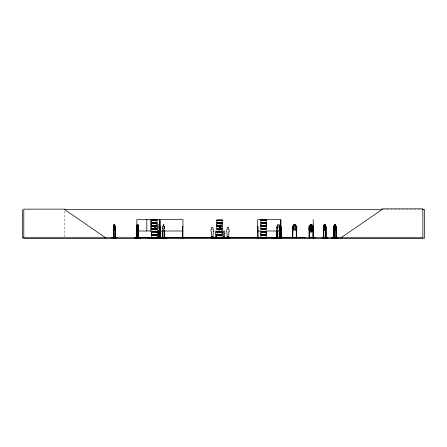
<?xml version="1.0" encoding="UTF-8"?>
<svg xmlns="http://www.w3.org/2000/svg" width="447" height="447" viewBox="0 0 447 447"><rect width="100%" height="100%" fill="white"/><g stroke="black" fill="none" stroke-linecap="round" stroke-linejoin="round"><path stroke-width="0.34" stroke-dasharray="2.23 1.68" d="M277.151 226.433L277.084 229.875M158.009 226.528L158.048 229.875L157.595 229.831M219.963 236.575L220.242 236.664M278.09 224.986L277.794 227.322L278.397 228.02L278.716 226.528L278.397 224.986L278.056 224.986M278.71 224.752L277.755 224.752L277.324 226.528L277.324 227.881L278.112 229.345L278.559 228.953M220.164 236.519L220.013 236.67M220.27 228.02L220.511 227.322M163.434 224.701L162.753 226.528L162.73 228.316L163.39 230.121L164.099 230.121C165.004 228.434 165.016 226.428 164.06 224.701M164.06 230.121L164.742 228.3M155.014 226.528L155.707 224.752M219.086 226.512L219.84 224.701M164.412 227.881L163.988 228.953L163.552 228.953L163.116 227.881L163.44 224.752L164.094 224.752L164.384 229.875M277.788 224.752L276.866 226.528L276.833 229.875M158.422 228.3L157.405 229.635L158.467 228.316M156.836 228.953L157.73 227.881L157.73 226.528M382.526 209.677L421.89 209.677M157.595 224.701L158.562 224.701M164.099 224.701L163.39 224.701L162.73 226.512L162.803 229.875M219.795 224.701L220.561 224.701M278.727 224.701L277.738 224.701C276.414 226.333 276.425 228.49 277.788 230.076M157.607 224.752L158.54 224.752M157.595 224.986L158.065 224.986L158.54 226.528M162.954 226.366L162.937 229.875M164.552 226.366L164.563 229.875M277.101 226.506L276.721 226.528L276.721 229.875M162.971 226.528L162.624 226.528L162.624 229.875M164.384 226.528L164.742 226.528L164.697 229.875M157.595 226.791L158.065 226.791M155.763 227.411L154.293 227.411L154.293 228.316M157.73 227.411L158.411 227.411M276.833 227.411L278.671 227.411M157.595 228.02L158.065 228.02M162.792 228.3L163.434 230.121M157.378 228.953L158.311 228.953M157.595 230.121L158.562 230.121M278.727 230.121L277.738 230.121L276.833 228.3M221.248 226.528L220.55 224.752L219.807 224.752L219.46 227.881M219.812 227.322L220.041 228.02M276.972 226.528L276.972 229.875M221.248 227.115L221.248 229.205M221.181 228.534L221.181 230.546M221.053 228.534L221.053 230.546M220.857 226.528L220.857 227.881M219.477 227.193L219.477 229.205M219.281 228.534L219.348 230.546M219.147 226.528L219.125 228.316M219.153 228.534L219.153 230.546M164.518 226.528L164.518 229.875M155.69 227.115L155.69 228.316M155.752 228.534L155.752 230.546M155.014 227.411L155.014 227.881M154.785 228.534L154.751 230.546M154.416 227.193L154.377 230.546M64.826 211.051L64.826 237.228M218.689 230.769A1.425 1.425 0 0 1 218.885 230.06M219.404 227.998A0.71 0.71 0 0 1 219.762 227.383M220.472 227.383A0.71 0.71 0 0 1 220.829 227.998M163.658 224.986C162.725 228.747 164.814 228.735 163.87 224.986L163.613 224.986M158.467 226.512L157.433 225.154L158.456 226.512"/><path stroke-width="0.67" d="M156.981 234.753L151.65 234.753L151.656 233.446M151.65 225.791L151.65 223.176L156.981 223.176L156.975 225.791L151.65 225.791L151.656 224.483M156.975 224.483L156.975 223.176M216.817 225.791L216.817 223.176L222.142 223.176L222.137 225.791L216.817 225.791L216.823 224.483M222.137 233.446L222.137 232.133L216.817 232.133M222.137 224.483L222.137 223.176M260.903 234.753L260.903 232.133L266.233 232.133L266.228 234.753L260.903 234.753L260.908 233.446M260.903 225.791L260.903 223.176L266.233 223.176L266.228 225.791L260.903 225.791L260.908 224.483M266.228 233.446L266.228 232.133M266.228 224.483L266.228 223.176M283.174 237.703L274.341 237.916M315.426 237.703L309.536 237.62M279.839 237.916L279.788 226.389L279.772 237.916M113.661 226.433L113.622 237.916M136.955 226.433L136.916 237.916M138.436 226.433L138.363 237.916L138.335 237.502M323.717 237.916L323.611 226.517M325.707 226.445L325.679 237.916M333.982 237.916L333.881 226.517M335.976 226.445L335.971 237.916L335.943 237.502L336.351 237.502L336.345 237.916M309.106 226.528L309.531 226.389L309.492 237.916M279.861 226.528L280.04 224.752L280.448 224.752L280.347 228.953L279.861 227.881M212.191 236.664L212.347 236.413M227.881 236.698L227.92 236.396L227.959 236.698M137.57 224.986C136.704 228.741 138.643 228.73 137.771 224.986L137.525 224.986M151.6 228.903L156.986 228.953M151.639 237.91L151.65 235.278L156.981 235.278L156.981 237.804L151.628 237.815M260.852 228.903L266.239 228.981M260.88 237.899L266.239 237.81L266.233 235.278L260.903 235.278L260.903 237.804M137.369 224.752L137.067 227.881L137.469 228.953L137.872 228.953L138.274 226.528L137.972 224.752L137.33 224.752M111.409 237.703L117.131 237.703M115.265 237.882L115.304 226.512L114.65 224.701M134.692 237.888L140.425 237.703L134.703 237.687M138.469 237.91L138.531 226.528M138.553 237.882L138.548 237.502M164.451 237.91L164.518 230.546M164.546 237.882L164.563 230.546M280.068 229.272L280.001 237.916L279.973 226.528L279.677 226.528L280.079 224.701M279.666 226.512L280.034 230.121L280.453 230.121L280.766 228.3M280.453 230.121L280.822 228.316M220.924 237.899L220.606 237.564M221.025 237.882L221.058 237.502L221.204 237.81M323.835 237.916L323.829 226.528L324.243 224.752L325.109 224.752M334.077 237.916L334.093 226.528L334.507 224.752L335.373 224.752M321.751 237.703L327.763 237.882M332.015 237.882L338.044 237.888L332.004 237.888M332.02 237.703L338.027 237.703M113.409 237.916L113.454 226.512L114.024 224.701L114.689 224.701M113.454 226.512L114.069 224.701M114.65 230.121L115.281 228.3L115.265 226.512M159.752 237.502L159.68 237.916L159.624 219.606L136.838 219.606L136.782 237.916L136.704 226.512L137.318 224.701L137.983 224.701M136.765 226.528L137.358 224.701M137.939 230.121L138.576 228.3L138.598 226.512L137.939 224.701M310.492 224.752L309.793 226.528L309.793 227.881L310.732 228.953L311.665 228.953L312.587 227.881L312.587 226.528L311.894 224.752L310.492 224.752L309.089 226.528L309.045 230.127L310.469 231.932L311.917 231.932L313.341 230.127M310.492 226.556L309.793 228.333L309.793 229.691L310.732 230.764L311.665 230.764L312.587 229.691L312.587 228.333L311.894 226.556L310.492 226.556L309.089 228.333L310.469 230.121L311.917 230.121L313.341 228.316L311.917 226.512L311.419 224.986L310.956 224.986L310.497 226.528L310.497 227.322L310.956 228.02L311.419 228.02L311.9 226.528L310.469 226.512L309.045 228.316M154.662 237.91L154.696 237.502M296.4 226.484L296.724 226.528M152.069 237.564L136.559 237.502L136.553 237.916L136.598 226.528L136.927 226.528M160.099 237.882L160.127 237.502M323.46 237.916L323.427 226.512L324.265 224.701M324.265 230.121C323.097 228.484 322.98 226.389 324.282 224.752M325.086 230.121L325.897 228.3M334.535 224.701C333.384 226.389 333.289 228.467 334.546 230.076M334.546 224.752L333.719 226.528L333.725 237.916L333.719 237.502L334.105 237.502L334.099 237.916M335.339 230.076L336.228 228.316L335.351 230.121M158.065 232.004L158.54 231.3M159.238 230.998L158.54 231.887L157.137 231.887M159.277 231.026L158.562 231.932L157.115 231.932M159.238 233.172L158.562 234.105L157.115 234.105M295.333 230.076L296.735 228.3L296.78 226.512L295.355 224.701L293.908 224.701L292.483 226.512L292.494 237.916M296.78 228.316L295.355 230.121L293.908 230.121L292.483 228.316L293.93 230.076M159.233 231.864L158.311 232.937L157.378 232.937L156.752 232.222M211.403 237.58L211.241 236.988L211.241 237.731L211.654 237.804M212.845 237.91L213.375 237.731L213.375 236.988L213.208 237.58M213.219 237.91L213.543 237.893L211.124 237.91M215.426 237.91L215.499 237.296L215.61 237.692M215.666 237.905L224.824 237.91M216.784 237.893L216.924 237.296L216.812 237.692M219.047 237.575L218.935 237.905M219.131 237.502L219.159 237.916L219.259 237.502M219.348 237.905L219.622 237.681M221.014 237.893L221.371 237.502M224.467 237.838L224.735 237.29L224.623 237.687M226.741 237.899L226.858 236.977L227.02 237.569M227.434 237.893L226.858 237.72L229.16 237.888L228.462 237.899M340.804 237.916L381.839 209.677L381.839 208.844L422.868 208.844L422.868 237.916L22.35 237.916L22.35 209.677M223.399 237.91L215.499 237.692M155.645 237.888L155.707 237.502M159.987 237.502L159.953 237.916L159.791 219.606M312.934 226.506L313.364 226.528M64.301 209.677L382.051 209.677M422.555 209.677L424.65 209.677L424.65 238.156L23.792 238.156L23.792 209.14L64.826 209.14L64.826 209.677L105.855 237.916M151.65 220.019L156.986 220.019M216.812 220.019L222.148 220.019M260.897 220.019L266.239 220.019M260.897 220.114L266.239 220.125L266.228 222.651L260.903 222.651L260.903 220.125M151.656 220.282L156.975 220.282M216.823 220.282L222.137 220.282M260.908 220.282L266.228 220.282M151.617 222.829L157.02 222.829M216.778 222.829L222.181 222.829M260.869 222.829L266.272 222.829M151.617 222.992L157.02 222.992M216.778 222.992L222.181 222.992M260.869 222.992L266.272 222.992M280.034 224.701L280.453 224.701L280.811 226.528L280.822 237.916L280.856 229.205M324.231 224.701L325.12 224.701M334.496 224.701L335.39 224.701M280.325 224.986L280.163 228.02L280.28 224.986M324.829 224.986L324.516 224.986L324.248 226.528L324.516 228.02L325.07 227.322L324.79 224.986M335.094 224.986L334.781 224.986L334.512 226.528L334.781 228.02L335.339 227.322L335.06 224.986M151.617 225.975L157.02 225.975M216.778 225.975L222.181 225.975M260.869 225.975L266.272 225.975M151.617 226.137L157.02 226.137M216.778 226.137L222.181 226.137M260.869 226.137L266.272 226.137M115.108 226.366L115.075 237.916M292.886 226.506L292.539 226.528M325.662 226.506L326.053 226.528L326.053 237.916M333.652 226.512L334.077 226.528M335.926 226.506L336.317 226.528L336.328 237.916M336.194 226.512L336.222 237.916M113.639 226.528L113.303 226.528L113.365 237.91M159.914 237.91L159.942 226.528L159.233 226.528L159.283 237.916M160.166 226.528L160.557 226.528L160.602 237.916M182.952 226.528L182.566 226.528L182.521 237.916M257.668 226.528L258.059 226.528L258.098 237.916M280.71 226.528L281.118 226.528L281.113 237.916M323.416 226.528L323.807 226.528M115.242 228.3L114.689 230.121L114.024 230.121L113.432 228.3L114.08 230.076M136.704 228.316L137.358 230.121M138.536 228.3L137.983 230.121L137.318 230.121M279.721 228.3L280.079 230.121M151.656 228.775L156.975 228.775L156.975 226.322L151.65 226.322L151.65 228.842L156.986 228.842M222.137 228.775L216.823 228.775L216.823 226.322L222.142 226.322L222.142 228.842L216.789 228.948L222.148 228.953M260.897 228.842L266.239 228.847M151.65 229.071L156.986 229.087M216.812 229.076L222.148 229.071L222.137 231.607L216.817 231.607M260.897 229.087L266.239 229.076M151.656 229.238L156.975 229.238M216.823 229.238L222.137 229.238M260.908 229.238L266.228 229.238M325.12 230.121L324.231 230.121L323.416 228.3M334.496 230.121L335.39 230.121M136.838 230.998L152.097 230.998M156.886 230.998L159.624 230.998M160.171 230.998L182.952 230.998M257.668 230.998L261.121 230.998M265.954 230.998L280.453 230.998M151.65 231.607L156.981 231.607M260.903 231.607L266.233 231.607M151.617 231.792L157.02 231.792M216.778 231.792L222.181 231.792M260.869 231.792L266.272 231.792M310.492 231.887L311.894 231.887M151.617 231.954L157.02 231.954M216.778 231.954L222.181 231.954M260.869 231.954L266.272 231.954M156.981 232.133L151.65 232.133L151.65 234.753M216.817 234.753L222.142 234.753L222.142 232.133M151.617 234.932L157.02 234.932M216.778 234.932L222.181 234.932M260.869 234.932L266.272 234.932M151.617 235.094L157.02 235.094M216.778 235.094L222.181 235.094M260.869 235.094L266.272 235.094M216.817 235.278L222.142 235.278L222.142 237.804M113.639 237.502L113.287 237.888M114.901 237.502L115.281 237.916M156.366 237.564L261.579 237.564M266.155 237.564L304.983 237.564L304.983 237.916M309.061 237.502L309.536 237.502L309.536 237.916M313.403 237.502L312.855 237.502L312.855 237.916M323.427 237.502L323.84 237.502M325.673 237.502L326.081 237.502M148.762 237.681L147.225 237.916M149.963 237.681L151.309 237.916M151.594 237.681L152.868 237.681M166.988 237.681L153.142 237.916M212.241 237.681L214.236 237.681M225.037 237.681L226.456 237.916M226.752 237.681L228.216 237.681M265.909 237.681L267.328 237.681M267.63 237.681L270.334 237.681M272.592 237.681L273.938 237.916M292.969 237.62L296.294 237.62M151.656 237.731L156.975 237.731M260.908 237.731L266.228 237.731M134.703 237.86L140.514 237.91M183.024 237.882L182.996 237.502M312.917 226.383L312.945 237.916M221.299 237.899L221.243 237.502M313.369 237.882L313.341 226.512L311.917 224.701L310.469 224.701L309.045 226.512L309.061 237.916M296.808 237.882L296.769 237.502M280.548 237.882L280.498 237.502M280.705 237.888L280.655 226.378M160.194 237.888L160.171 219.606L182.952 219.606L182.907 237.916M158.177 237.91L158.143 237.502M157.981 237.882L158.048 230.546M159.277 225.606L159.987 226.512M159.238 225.64L159.942 226.528M157.143 231.3L157.595 232.004M334.093 227.881L334.652 228.953L335.2 228.953L335.747 227.881L335.339 224.752M323.829 227.881L324.382 228.953L324.935 228.953L325.483 227.881L325.07 224.752M335.351 224.701L336.205 226.528M333.68 228.3L334.535 230.121M325.086 224.701L325.936 226.528L325.93 237.916M292.958 226.422L292.88 237.916M336.088 226.528L336.066 237.916M333.848 227.864L333.909 237.916M325.824 226.528L325.869 237.916M325.796 237.502L325.796 237.916M323.578 227.864L323.628 237.916M323.555 237.502L323.555 237.916M313.286 226.528L313.33 237.916M313.213 219.606L313.207 237.916M309.151 237.502L309.151 237.916M304.39 237.564L304.39 237.916M296.735 226.528L296.679 237.916M296.311 226.378L296.294 237.916M292.969 237.502L292.969 237.916M292.584 237.502L292.584 237.916M281.61 237.564L281.61 237.916M281.023 237.564L281.023 237.916M280.967 219.606L280.962 237.916M280.453 224.964L280.453 219.606L257.668 219.606L257.712 237.916M280.453 229.272L280.409 237.916M280.113 237.502L280.113 237.916M279.626 237.502L279.638 237.916M279.598 230.546L279.598 237.916M279.487 230.546L279.487 237.916M279.341 230.546L279.392 237.916M279.314 237.502L279.314 237.916M279.235 230.546L279.202 237.916M277.118 237.502L277.118 237.916M277.084 230.546L277.073 237.916M276.972 230.546L277.006 237.916M276.833 230.546L276.911 237.916M276.799 237.502L276.76 237.916M276.721 230.546L276.732 237.916M272.502 237.916L271.497 237.916M265.596 237.916L264.289 237.916M258.008 237.502L258.014 237.916M257.623 237.502L257.64 237.916M229.328 237.916L228.328 237.916M228.825 237.569L228.993 236.977L228.808 237.681M228.249 237.569L228.249 236.323L227.596 236.323L227.596 237.569M224.93 237.916L214.543 237.916M224.238 237.687L224.238 236.854L223.802 236.854L223.802 237.687M223.634 237.681C223.684 238.553 223.064 236.759 223.416 237.687M221.779 237.564L221.779 237.916M221.187 237.502L221.142 237.916M220.019 237.564L219.985 237.916M219.494 237.502L219.483 237.916L219.371 237.62M219.343 237.502L219.287 237.916M216.432 237.916L216.432 236.86L215.996 236.86L215.996 237.692M212.632 237.58L212.632 236.334L211.979 236.334L211.979 237.58M182.611 237.502L182.611 237.916M164.714 237.502L164.77 237.916M164.697 230.546L164.697 237.916M164.384 230.546L164.362 237.916M162.937 230.546L162.954 237.916M162.803 230.546L162.758 237.916L162.736 237.502M162.624 230.546L162.624 237.916M160.507 237.502L160.495 237.916M159.579 237.502L159.545 237.916M159.188 237.502L159.149 237.916M158.506 237.502L158.467 237.916M158.462 230.546L158.378 237.916M158.372 237.502L158.372 237.916M156.176 237.62L156.176 237.916M156.092 237.502L156.092 237.916M155.791 237.502L155.791 237.916M154.751 237.502L154.791 237.916M154.466 237.502L154.55 237.916M154.455 237.916L154.377 237.502L154.332 237.916M150.728 219.606L150.728 230.998M149.874 237.916L148.873 237.916M146.812 219.606L146.812 230.998M138.229 228.534L138.212 237.916M137.402 237.564L137.402 237.916M137.268 237.502L137.268 237.916M137.223 229.272L137.179 237.916M115.052 237.502L115.052 237.916M114.94 228.534L114.918 237.916M113.488 237.502L113.488 237.916M217.035 233.625A0.95 0.95 0 0 1 216.884 233.82L216.689 237.486L215.739 237.486L215.538 233.82A0.95 0.95 0 0 1 215.739 232.328C214.873 230.462 217.549 230.462 216.689 232.328A0.95 0.95 0 0 1 217.035 232.675M157.73 237.86L166.569 237.888L157.73 237.916M213.314 231.781L213.018 237.273L211.593 237.273L211.302 231.781A1.425 1.425 0 0 1 211.593 229.54L211.593 228.004A0.71 0.71 0 0 1 212.308 227.294A0.71 0.71 0 0 1 213.018 228.004L213.018 229.54A1.425 1.425 0 0 1 213.314 231.781M224.69 233.815L224.495 237.48L223.545 237.48L223.349 233.815A0.95 0.95 0 0 1 223.545 232.323C222.679 230.456 225.361 230.456 224.495 232.323A0.95 0.95 0 0 1 224.69 233.815M228.931 231.769L228.635 237.262L227.21 237.262L226.92 231.769A1.425 1.425 0 0 1 227.21 229.534L227.21 227.992A0.71 0.71 0 0 1 227.925 227.283A0.71 0.71 0 0 1 228.635 227.992L228.635 229.534A1.425 1.425 0 0 1 228.931 231.769M114.276 224.986C113.409 228.741 115.354 228.73 114.477 224.986L114.231 224.986M114.08 224.752L113.773 227.881L114.181 228.953L114.583 228.953L114.98 226.528L114.683 224.752L114.035 224.752M310.14 227.724L310.888 229.093L310.106 230.501L311.129 229.345C311.52 231.239 313.051 230.535 311.38 229.082C312.866 227.752 311.587 226.998 311.146 228.814L310.14 227.724M294.389 224.986L293.936 227.322L294.389 228.02L294.858 228.02L295.333 226.528L294.858 224.986L294.389 224.986M310.956 226.791L310.497 229.127L310.956 229.831L311.419 229.831L311.9 228.333L311.419 226.791L310.956 226.791M293.93 224.752L293.226 226.528L293.226 227.881L294.165 228.953L295.104 228.953L296.026 227.881L296.026 226.528L295.333 224.752L293.93 224.752M156.986 220.114L151.65 220.12L151.656 222.651L156.981 222.651L156.981 220.125M222.148 220.12L216.812 220.114L216.823 222.651L222.142 222.651L222.142 220.125M266.233 226.322L260.903 226.322L260.903 228.842L266.228 228.775L266.228 226.322"/></g></svg>
